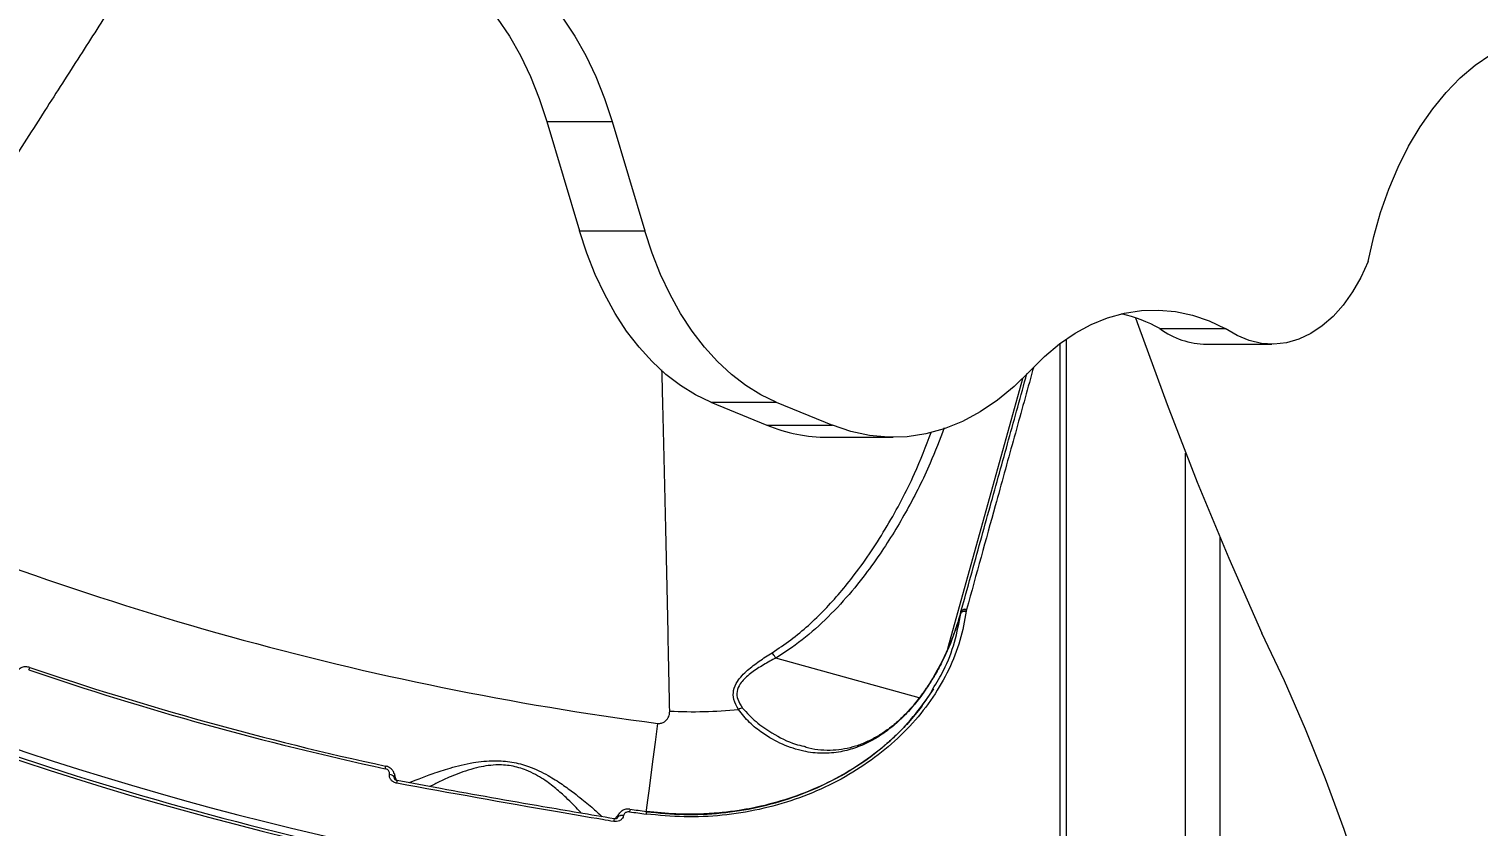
# Model space of a CAD drawing. Header units: millimetres. Extents: x -10374 to 11119, y -8221 to 9433.
# Drawn here: x -431.1 to -176.7, y -2034.2 to -1894.3 of the extents above; entities that cross this region are included whole.
import ezdxf

# ---------------------------------------------------------------- set-up
doc = ezdxf.new("R2010")
doc.units = ezdxf.units.MM
for name, color, linetype in [('DIKOM_ОБЪЕКТ', 7, 'Continuous'), ('DIKOM_РАЗМЕР_ЗОНА', 7, 'Continuous'), ('DIKOM_РАЗМЕР_ОБЪЕКТА', 7, 'Continuous')]:
    doc.layers.add(name, color=color, linetype=linetype)
doc.styles.add('style1', font='arial.ttf', dxfattribs={"width": 0.8})
doc.dimstyles.new('1-50', dxfattribs={"dimtxt": 300, "dimasz": 200, "dimexe": 100, "dimexo": 0, "dimgap": 100, "dimtad": 0, "dimdec": 0, "dimtxsty": 'style1', "dimcen": 0, "dimclrd": 7, "dimclre": 7, "dimadec": 1, "dimazin": 2, "dimtfac": 1, "dimtdec": 0, "dimtmove": 1, "dimatfit": 3, "dimfxl": 0, "dimlwd": 25, "dimlwe": 18, "dimarcsym": 0})

# ---------------------------------------------------------------- blocks, each defined once
blk = doc.blocks.new('*D16')
at = {"layer": 'Defpoints', "color": 0, "transparency": 16777216}
for p in [(-9045.1, 5161.67), (3694.49, 5161.67), (1813.16, -6719.94)]:
    blk.add_point(p, dxfattribs=at)
at = {"layer": 'DIKOM_РАЗМЕР_ОБЪЕКТА', "color": 7, "lineweight": 18, "transparency": 16777216}
for p, q in [((3694.49, 5161.67), (-9145.1, 5161.67)), ((1813.16, -6719.94), (-9145.1, -6719.94))]:
    blk.add_line(p, q, dxfattribs=at)
at = {"layer": 'DIKOM_РАЗМЕР_ОБЪЕКТА', "color": 7, "lineweight": 25, "transparency": 16777216}
for p, q in [((-9045.1, 4961.67), (-9045.1, -0.45)), ((-9045.1, -6519.94), (-9045.1, -1080.23))]:
    blk.add_line(p, q, dxfattribs=at)
at = {"layer": 'DIKOM_РАЗМЕР_ОБЪЕКТА', "color": 7, "transparency": 16777216}
for points in [[(-9078.43, 4961.67), (-9011.76, 4961.67), (-9045.1, 5161.67)], [(-9078.43, -6519.94), (-9011.76, -6519.94), (-9045.1, -6719.94)]]:
    blk.add_solid(points, dxfattribs=at)
at = {"layer": 'DIKOM_РАЗМЕР_ОБЪЕКТА', "color": 0, "transparency": 16777216, "insert": (-9045.1, -540.34), "char_height": 300, "attachment_point": 5, "rotation": 90, "style": 'style1'}
blk.add_mtext('11900', dxfattribs=at)
blk = doc.blocks.new('*D15')
at = {"layer": 'Defpoints', "color": 0, "transparency": 16777216}
for p in [(-5227.87, 8308.78), (9119.43, -1150.4), (-5227.87, -1991.82)]:
    blk.add_point(p, dxfattribs=at)
at = {"layer": 'DIKOM_РАЗМЕР_ОБЪЕКТА', "color": 7, "lineweight": 18, "transparency": 16777216}
for p, q in [((-5227.87, -1991.82), (-5227.87, 8408.78)), ((9119.43, -1150.4), (9119.43, 8408.78))]:
    blk.add_line(p, q, dxfattribs=at)
at = {"layer": 'DIKOM_РАЗМЕР_ОБЪЕКТА', "color": 7, "lineweight": 25, "transparency": 16777216}
for p, q in [((-5027.87, 8308.78), (187.44, 8308.78)), ((8919.43, 8308.78), (1267.22, 8308.78))]:
    blk.add_line(p, q, dxfattribs=at)
at = {"layer": 'DIKOM_РАЗМЕР_ОБЪЕКТА', "color": 7, "transparency": 16777216}
for points in [[(-5027.87, 8342.11), (-5027.87, 8275.44), (-5227.87, 8308.78)], [(8919.43, 8342.11), (8919.43, 8275.44), (9119.43, 8308.78)]]:
    blk.add_solid(points, dxfattribs=at)
at = {"layer": 'DIKOM_РАЗМЕР_ОБЪЕКТА', "color": 0, "transparency": 16777216, "insert": (727.33, 8308.78), "char_height": 300, "attachment_point": 5, "style": 'style1'}
blk.add_mtext('14350', dxfattribs=at)
blk = doc.blocks.new('*D14')
at = {"layer": 'Defpoints', "color": 0, "transparency": 16777216}
for p in [(-7515.85, 9236.32), (11119.43, -1423.4), (-7515.85, -2401.58)]:
    blk.add_point(p, dxfattribs=at)
at = {"layer": 'DIKOM_РАЗМЕР_ЗОНА', "color": 7, "lineweight": 18, "transparency": 16777216}
for p, q in [((-7515.85, -2401.58), (-7515.85, 9336.32)), ((11119.43, -1423.4), (11119.43, 9336.32))]:
    blk.add_line(p, q, dxfattribs=at)
at = {"layer": 'DIKOM_РАЗМЕР_ЗОНА', "color": 7, "lineweight": 25, "transparency": 16777216}
for p, q in [((-7315.85, 9236.32), (77.56, 9236.32)), ((10919.43, 9236.32), (1157.34, 9236.32))]:
    blk.add_line(p, q, dxfattribs=at)
at = {"layer": 'DIKOM_РАЗМЕР_ЗОНА', "color": 7, "transparency": 16777216}
for points in [[(-7315.85, 9269.65), (-7315.85, 9202.98), (-7515.85, 9236.32)], [(10919.43, 9269.65), (10919.43, 9202.98), (11119.43, 9236.32)]]:
    blk.add_solid(points, dxfattribs=at)
at = {"layer": 'DIKOM_РАЗМЕР_ЗОНА', "color": 0, "transparency": 16777216, "insert": (617.45, 9236.32), "char_height": 300, "attachment_point": 5, "style": 'style1'}
blk.add_mtext('18650', dxfattribs=at)
blk = doc.blocks.new('*D13')
at = {"layer": 'Defpoints', "color": 0, "transparency": 16777216}
for p in [(-10176.97, 7112.81), (3082.33, 7112.81), (2015.48, -8221.4)]:
    blk.add_point(p, dxfattribs=at)
at = {"layer": 'DIKOM_РАЗМЕР_ЗОНА', "color": 7, "lineweight": 18, "transparency": 16777216}
for p, q in [((3082.33, 7112.81), (-10276.97, 7112.81)), ((2015.48, -8221.4), (-10276.97, -8221.4))]:
    blk.add_line(p, q, dxfattribs=at)
at = {"layer": 'DIKOM_РАЗМЕР_ЗОНА', "color": 7, "lineweight": 25, "transparency": 16777216}
for p, q in [((-10176.97, 6912.81), (-10176.97, -14.41)), ((-10176.97, -8021.4), (-10176.97, -1094.19))]:
    blk.add_line(p, q, dxfattribs=at)
at = {"layer": 'DIKOM_РАЗМЕР_ЗОНА', "color": 7, "transparency": 16777216}
for points in [[(-10210.3, 6912.81), (-10143.64, 6912.81), (-10176.97, 7112.81)], [(-10210.3, -8021.4), (-10143.64, -8021.4), (-10176.97, -8221.4)]]:
    blk.add_solid(points, dxfattribs=at)
at = {"layer": 'DIKOM_РАЗМЕР_ЗОНА', "color": 0, "transparency": 16777216, "insert": (-10176.97, -554.3), "char_height": 300, "attachment_point": 5, "rotation": 90, "style": 'style1'}
blk.add_mtext('15300', dxfattribs=at)

msp = doc.modelspace()

# ---------------------------------------------------------------- linework, layer by layer
at = {"layer": 'DIKOM_ОБЪЕКТ', "color": 7, "linetype": 'Continuous', "lineweight": 15}
for p, q in [((-340.22, -1910.49), (-328.73, -1910.49)), ((-340.22, -1910.49), (-334.5, -1929.69)), ((-328.73, -1910.49), (-323.01, -1929.69)), ((-334.5, -1929.69), (-323.01, -1929.69)), ((-249.06, -1948.71), (-249.06, -2609.64)), ((-232.58, -1946.86), (-221.09, -1946.86)), ((-224.39, -1949.61), (-212.9, -1949.61)), ((-269.82, -2003.02), (-256.67, -1955.62)), ((-311.44, -1959.76), (-299.95, -1959.76)), ((-311.44, -1959.76), (-301.57, -1963.81)), ((-299.95, -1959.76), (-290.08, -1963.81)), ((-301.57, -1963.81), (-290.08, -1963.81)), ((-290.88, -1965.95), (-279.39, -1965.95)), ((-228.06, -2524.03), (-228.06, -1968.71)), ((-222.06, -1983.47), (-222.06, -2496.22)), ((-267.55, -1996.83), (-267.51, -1996.56)), ((-267.51, -1996.56), (-267.5, -1996.55)), ((-266.53, -1996.2), (-266.58, -1996.48)), ((-266.51, -1996.17), (-266.53, -1996.2)), ((-274.84, -2011.69), (-300.01, -2004.71)), ((-273.8, -2010.38), (-274.57, -2011.46)), ((-272.32, -2010.1), (-273.34, -2011.58)), ((-295.08, -2020.18), (-294.95, -2020.21)), ((-367.83, -2025.16), (-367.83, -2025.14)), ((-366.95, -2025.75), (-366.96, -2025.77)), ((-366.96, -2025.77), (-366.93, -2025.96)), ((-366.89, -2025.93), (-366.95, -2025.75)), ((-366.49, -2026.23), (-366.49, -2026.23)), ((-327.79, -2032.66), (-327.92, -2032.81)), ((-327.86, -2032.8), (-327.79, -2032.68)), ((-327.79, -2032.68), (-327.79, -2032.66)), ((-326.76, -2032.38), (-326.76, -2032.4)), ((-328.39, -2032.95), (-328.39, -2032.95))]:
    msp.add_line(p, q, dxfattribs=at)
at = {"layer": 'DIKOM_ОБЪЕКТ', "color": 7, "linetype": 'Continuous', "lineweight": 15, "flags": 128}
for points in [[(-356.14, -1884.68), (-353.59, -1886.93), (-351.18, -1889.5), (-348.91, -1892.36), (-346.79, -1895.52), (-344.86, -1898.93), (-343.11, -1902.58), (-341.56, -1906.44), (-340.22, -1910.49)], [(-344.65, -1884.68), (-342.1, -1886.93), (-339.69, -1889.5), (-337.41, -1892.36), (-335.3, -1895.52), (-333.37, -1898.93), (-331.62, -1902.58), (-330.07, -1906.44), (-328.73, -1910.49)], [(-196.02, -1935.09), (-195.03, -1930.7), (-193.82, -1926.46), (-192.39, -1922.38), (-190.74, -1918.49), (-188.9, -1914.83), (-186.88, -1911.41), (-184.68, -1908.26), (-182.33, -1905.4), (-179.83, -1902.84), (-177.21, -1900.61), (-174.48, -1898.72), (-171.67, -1897.18), (-168.78, -1896)], [(-311.44, -1959.76), (-314.14, -1958.47), (-316.77, -1956.85), (-319.3, -1954.9), (-321.73, -1952.65), (-324.03, -1950.11), (-326.2, -1947.29), (-328.21, -1944.2), (-330.06, -1940.88), (-331.73, -1937.34), (-333.21, -1933.6), (-334.5, -1929.69)], [(-299.95, -1959.76), (-302.65, -1958.47), (-305.28, -1956.85), (-307.81, -1954.9), (-310.24, -1952.65), (-312.54, -1950.11), (-314.7, -1947.29), (-316.72, -1944.2), (-318.57, -1940.88), (-320.24, -1937.34), (-321.72, -1933.6), (-323.01, -1929.69)], [(-196.02, -1935.09), (-197.29, -1937.88), (-198.75, -1940.43), (-200.38, -1942.72), (-202.16, -1944.72), (-204.07, -1946.4), (-206.09, -1947.74), (-208.2, -1948.73), (-210.36, -1949.35), (-212.55, -1949.6), (-214.74, -1949.47), (-216.92, -1948.97), (-219.04, -1948.1), (-221.09, -1946.86)], [(-255.37, -1954.27), (-252.85, -1951.76), (-250.22, -1949.55), (-247.48, -1947.68), (-244.65, -1946.15), (-241.75, -1944.97), (-238.8, -1944.15), (-235.83, -1943.69), (-232.83, -1943.6), (-229.84, -1943.87), (-226.88, -1944.51), (-223.95, -1945.51), (-221.09, -1946.86)], [(-236.86, -1944.98), (-236.36, -1946.41), (-231.33, -1960.21), (-226.03, -1973.8), (-220.48, -1987.19), (-214.67, -2000.35)], [(-255.37, -1954.27), (-258.16, -1957.03), (-261.08, -1959.45), (-264.11, -1961.49), (-267.23, -1963.17), (-270.43, -1964.46), (-273.69, -1965.35), (-276.98, -1965.84), (-280.28, -1965.94), (-283.58, -1965.63), (-286.85, -1964.92), (-290.08, -1963.81)], [(-267.5, -1996.55), (-267.47, -1996.46), (-267.39, -1996.37), (-267.29, -1996.29), (-267.17, -1996.24), (-267.03, -1996.2), (-266.87, -1996.18), (-266.7, -1996.18), (-266.53, -1996.2)], [(-180.23, -2180.72), (-179.79, -2170.71), (-179.6, -2160.68), (-179.68, -2150.66), (-180.01, -2140.64), (-180.59, -2130.65), (-181.43, -2120.69), (-182.53, -2110.78), (-183.88, -2100.94), (-185.48, -2091.17), (-187.32, -2081.48), (-189.42, -2071.9), (-191.76, -2062.44), (-194.34, -2053.09), (-197.16, -2043.89), (-200.21, -2034.84), (-203.49, -2025.94), (-207, -2017.22), (-210.72, -2008.69), (-214.67, -2000.35)], [(-273.79, -2010.3), (-273.79, -2010.3), (-273.8, -2010.38)], [(-322.73, -2031.63), (-322.7, -2031.4), (-322.48, -2029.68), (-322.2, -2027.6), (-321.89, -2025.2), (-321.53, -2022.48), (-321.13, -2019.47), (-320.7, -2016.19)]]:
    msp.add_lwpolyline(points, dxfattribs=at)
at = {"layer": 'DIKOM_ОБЪЕКТ', "color": 7, "linetype": 'Continuous', "lineweight": 15}
for centre, radius, start, end in [((-245.71, -1970.88), 27.37, 61.3283, 76.4887), ((-224.19, -1935.41), 14.2, 233.7782, 269.2027), ((-290.8, -1937.84), 28.11, 247.4814, 269.8464), ((-249.06, -1471.64), 579.13, 239.09885, 269.90115), ((-249.06, -1471.64), 580.87, 239.09855, 269.90145), ((-249.06, -1471.64), 580.37, 239.09855, 254.5), ((-249.06, -1471.64), 549.25, 246.4952, 262.5048), ((-266.79, -1996.93), 0.815, 70.1689, 150.3888), ((-501.96, -1982.46), 74.88, 341.0364, 341.3922), ((-249.06, -1471.64), 565.29, 251.2097, 257.7903), ((-249.06, -1471.64), 564.82, 251.2097, 257.7903), ((-314.4, -1935.36), 78.77, 266.9119, 275.6987), ((-305.36, -2016.14), 2.7, 100.3671, 116.9229), ((-487.54, -1998.19), 121.73, 347.6932, 347.9121), ((-367.88, -2026.15), 1.01, 23.0544, 86.95), ((-367.89, -2026.17), 1.01, 23.0616, 86.9481), ((-371.93, -2025.61), 5.48, 348.6052, 353.5199), ((-249.06, -1471.64), 580.37, 254.5, 269.90145), ((-327.05, -2033.34), 1.01, 73.0371, 136.9671), ((-327.05, -2033.37), 1.01, 73.0233, 136.9748), ((-151.88, -2055.22), 175.38, 172.144, 172.2959), ((-249.06, -1471.64), 565.29, 262.2097, 262.5048), ((-249.06, -1471.64), 564.82, 262.2097, 262.5048), ((-323.34, -2034.17), 5.19, 166.4036, 171.5897)]:
    msp.add_arc(centre, radius, start, end, dxfattribs=at)
for points, knots in [([(-392.28, -1852.72), (-392.3, -1852.75), (-392.34, -1852.82), (-393.27, -1854.23), (-394.91, -1856.75), (-397.26, -1860.34), (-400.21, -1864.89), (-403.72, -1870.29), (-407.86, -1876.68), (-412.64, -1884.09), (-418.06, -1892.51), (-423.95, -1901.69), (-430.27, -1911.58), (-436.96, -1922.08), (-444.16, -1933.42), (-451.88, -1945.61), (-460.07, -1958.57), (-465.86, -1967.78), (-468.75, -1972.38)], [0, 0, 0, 0, 0.051487, 0.116812, 0.183076, 0.249339, 0.311575, 0.37386, 0.436097, 0.500147, 0.564249, 0.6283, 0.689411, 0.750565, 0.811676, 0.874435, 0.937241, 1, 1, 1, 1]), ([(-250.06, -2050.77), (-250.06, -2046.83), (-250.06, -2036.23), (-250.06, -2019.5), (-250.06, -2000.84), (-250.06, -1982.83), (-250.06, -1965.57), (-250.06, -1954.81), (-250.06, -1949.47)], [0, 0, 0, 0, 0.104845, 0.282451, 0.460194, 0.6378, 0.820565, 1, 1, 1, 1]), ([(-254.79, -1953.74), (-254.96, -1954.37), (-256.12, -1958.55), (-258.33, -1966.55), (-262.02, -1979.91), (-264.82, -1990.03), (-266.51, -1996.17)], [0, 0, 0, 0, 0.047981, 0.316904, 0.585828, 1, 1, 1, 1]), ([(-318.64, -2014.01), (-318.74, -2009.1), (-318.94, -1999.27), (-319.25, -1985.27), (-319.56, -1971.91), (-319.81, -1961.46), (-319.96, -1955.82), (-320, -1954.11)], [0, 0, 0, 0, 0.22435, 0.448699, 0.675282, 0.901864, 1, 1, 1, 1]), ([(-267.5, -1996.53), (-266.35, -1992.39), (-264.05, -1984.1), (-260.74, -1972.17), (-258.02, -1962.36), (-256.46, -1956.72), (-255.92, -1954.77)], [0, 0, 0, 0, 0.282942, 0.565885, 0.850486, 1, 1, 1, 1]), ([(-300.66, -2003.77), (-299.56, -2003.04), (-296.23, -2000.82), (-291.3, -1996.29), (-285.61, -1989.59), (-280.32, -1981.6), (-275.86, -1973.17), (-273.66, -1967.52), (-272.71, -1965.09)], [0, 0, 0, 0, 0.081394, 0.245968, 0.410799, 0.624113, 0.838188, 1, 1, 1, 1]), ([(-270.44, -1964.3), (-271.24, -1966.38), (-273.12, -1971.3), (-276.86, -1978.71), (-280.9, -1985.36), (-284.88, -1990.86), (-288.61, -1995.31), (-292.98, -1999.63), (-296.85, -2002.72), (-299.3, -2004.26), (-300.01, -2004.71)], [0, 0, 0, 0, 0.131358, 0.310385, 0.488786, 0.589677, 0.709986, 0.830485, 0.950512, 1, 1, 1, 1]), ([(-266.58, -1996.48), (-266.89, -1998.21), (-267.51, -2001.67), (-269.53, -2006.75), (-272.31, -2011.62), (-275.88, -2016.19), (-280.17, -2020.36), (-285.1, -2024.04), (-290.59, -2027.15), (-296.55, -2029.62), (-302.86, -2031.4), (-309.41, -2032.43), (-316.1, -2032.75), (-320.56, -2032.31), (-322.79, -2032.1)], [0, 0, 0, 0, 0.083618, 0.167165, 0.250416, 0.333852, 0.417303, 0.500489, 0.583739, 0.667138, 0.750459, 0.833399, 0.916629, 1, 1, 1, 1]), ([(-267.53, -1996.59), (-267.56, -1996.7), (-267.77, -1997.48), (-268.35, -1999.36), (-269.38, -2002.15), (-270.72, -2005.12), (-272.1, -2007.67), (-273.13, -2009.36), (-273.7, -2010.15), (-273.8, -2010.29)], [0, 0, 0, 0, 0.023605, 0.15945, 0.39049, 0.610749, 0.803217, 0.965145, 1, 1, 1, 1]), ([(-267.55, -1996.83), (-267.89, -1997.94), (-268.78, -2000.86), (-270.38, -2004.57), (-272.2, -2007.96), (-273.26, -2009.57), (-273.8, -2010.38)], [0, 0, 0, 0, 0.231934, 0.611507, 0.805861, 1, 1, 1, 1]), ([(-272.43, -2010.09), (-271.78, -2009.03), (-270.17, -2006.39), (-268.48, -2001.92), (-267.86, -1998.53), (-267.55, -1996.83)], [0, 0, 0, 0, 0.252148, 0.625608, 1, 1, 1, 1]), ([(-267.55, -1996.83), (-267.51, -1996.77), (-267.42, -1996.66), (-267.18, -1996.54), (-266.9, -1996.47), (-266.69, -1996.47), (-266.58, -1996.48)], [0, 0, 0, 0, 0.243578, 0.500011, 0.756641, 1, 1, 1, 1]), ([(-267.5, -1996.53), (-267.5, -1996.53), (-267.5, -1996.54), (-267.5, -1996.54), (-267.5, -1996.55)], [0, 0, 0, 0, 0.713585, 1, 1, 1, 1]), ([(-306.58, -2013.74), (-306.9, -2013.17), (-307.48, -2012.12), (-307.54, -2010.38), (-306.74, -2008.58), (-305.08, -2006.86), (-302.94, -2005.23), (-301.43, -2004.26), (-300.66, -2003.77)], [0, 0, 0, 0, 0.167269, 0.304324, 0.441672, 0.637033, 0.816733, 1, 1, 1, 1]), ([(-300.02, -2004.71), (-300.02, -2004.71), (-300.19, -2004.8), (-301.1, -2005.29), (-302.73, -2006.2), (-304.74, -2007.57), (-306.27, -2009.03), (-306.94, -2010.58), (-306.78, -2012.11), (-306.18, -2013), (-305.84, -2013.49)], [0, 0, 0, 0, 0.000273, 0.041427, 0.2243, 0.406578, 0.584982, 0.712484, 0.840456, 1, 1, 1, 1]), ([(-300.02, -2004.71), (-300.13, -2004.53), (-300.34, -2004.21), (-300.55, -2003.92), (-300.65, -2003.79), (-300.66, -2003.77)], [0, 0, 0, 0, 0.499543, 0.915515, 1, 1, 1, 1]), ([(-300.01, -2004.71), (-300.01, -2004.71), (-300.02, -2004.71), (-300.02, -2004.71), (-300.02, -2004.71), (-300.02, -2004.71)], [0, 0, 0, 0, 0.449324, 0.832641, 1, 1, 1, 1]), ([(-430.99, -2006.37), (-431.23, -2006.31), (-431.69, -2006.19), (-432.4, -2006.32), (-432.76, -2006.58), (-432.94, -2006.71)], [0, 0, 0, 0, 0.345087, 0.683722, 1, 1, 1, 1]), ([(-273.34, -2011.58), (-273.78, -2012.25), (-274.87, -2013.89), (-276.84, -2016.2), (-278.97, -2018.38), (-280.92, -2020.12), (-283.67, -2022.32), (-287.54, -2024.92), (-292.8, -2027.6), (-298.33, -2029.68), (-302.95, -2030.86), (-306.66, -2031.52), (-309.66, -2031.9), (-313.37, -2032.15), (-317.82, -2032.16), (-321.02, -2031.83), (-322.74, -2031.65)], [0, 0, 0, 0, 0.048562, 0.120556, 0.178515, 0.224383, 0.267971, 0.374673, 0.478756, 0.582325, 0.683607, 0.724386, 0.775287, 0.838005, 0.912992, 1, 1, 1, 1]), ([(-322.74, -2031.69), (-320.55, -2031.91), (-316.17, -2032.34), (-309.6, -2032.02), (-303.17, -2031.02), (-296.98, -2029.28), (-291.13, -2026.86), (-285.74, -2023.82), (-280.91, -2020.22), (-276.66, -2016.16), (-274.43, -2013.15), (-273.32, -2011.63)], [0, 0, 0, 0, 0.111526, 0.222388, 0.333275, 0.444801, 0.555468, 0.666944, 0.777984, 0.888835, 1, 1, 1, 1]), ([(-274.57, -2011.46), (-275.19, -2012.26), (-276.45, -2013.87), (-278.55, -2015.95), (-280.76, -2017.75), (-283.2, -2019.29), (-285.83, -2020.48), (-288.78, -2021.28), (-291.9, -2021.54), (-295.33, -2021.14), (-298.87, -2019.99), (-302.03, -2018.18), (-304.71, -2016.1), (-305.96, -2014.53), (-306.58, -2013.74)], [0, 0, 0, 0, 0.064643, 0.129335, 0.196356, 0.263414, 0.343033, 0.422694, 0.518013, 0.613383, 0.726677, 0.839983, 0.920082, 1, 1, 1, 1]), ([(-274.58, -2011.36), (-274.98, -2011.89), (-275.84, -2013.03), (-277.26, -2014.59), (-278.83, -2016.07), (-280.49, -2017.38), (-282.25, -2018.54), (-284.1, -2019.49), (-286.02, -2020.23), (-287.98, -2020.72), (-290.01, -2020.96), (-292.11, -2020.9), (-293.82, -2020.67), (-294.8, -2020.35), (-295.09, -2020.26)], [0, 0, 0, 0, 0.066117, 0.141664, 0.217034, 0.296058, 0.379127, 0.466043, 0.556659, 0.650325, 0.747165, 0.85034, 0.957265, 1, 1, 1, 1]), ([(-273.8, -2010.29), (-273.96, -2010.53), (-274.21, -2010.9), (-274.48, -2011.25), (-274.58, -2011.36)], [0, 0, 0, 0, 0.65621, 1, 1, 1, 1]), ([(-274.54, -2011.38), (-274.56, -2011.39), (-274.58, -2011.41), (-274.57, -2011.45), (-274.57, -2011.46)], [0, 0, 0, 0, 0.741423, 1, 1, 1, 1]), ([(-273.32, -2011.63), (-273.31, -2011.63), (-272.93, -2011.15), (-272.68, -2010.62), (-272.43, -2010.09)], [0, 0, 0, 0, 0.014215, 1, 1, 1, 1]), ([(-320.7, -2016.19), (-320.6, -2016.2), (-320.39, -2016.21), (-319.99, -2016.12), (-319.56, -2015.91), (-319.05, -2015.45), (-318.78, -2014.95), (-318.66, -2014.42), (-318.65, -2014.17), (-318.64, -2014.01)], [0, 0, 0, 0, 0.076806, 0.160558, 0.317441, 0.466148, 0.762512, 0.842834, 1, 1, 1, 1]), ([(-305.84, -2013.49), (-305.08, -2014.32), (-303.54, -2016.01), (-300.34, -2018.13), (-297.52, -2019.65), (-295.57, -2020.07), (-295.08, -2020.18)], [0, 0, 0, 0, 0.254452, 0.515038, 0.877783, 1, 1, 1, 1]), ([(-367.83, -2025.14), (-367.83, -2025.12), (-367.81, -2025.02), (-367.82, -2024.81), (-367.93, -2024.58), (-368.11, -2024.37), (-368.33, -2024.22), (-368.52, -2024.16), (-368.61, -2024.14)], [0, 0, 0, 0, 0.034026, 0.252265, 0.470592, 0.597956, 0.81916, 1, 1, 1, 1]), ([(-367.01, -2025.06), (-367.07, -2024.88), (-367.21, -2024.48), (-367.69, -2024.02), (-368.16, -2023.75), (-368.45, -2023.71), (-368.51, -2023.7)], [0, 0, 0, 0, 0.273003, 0.590858, 0.916588, 1, 1, 1, 1]), ([(-367, -2025.06), (-366.99, -2025.06), (-366.9, -2025.25), (-366.92, -2025.5), (-366.95, -2025.72), (-366.95, -2025.75)], [0, 0, 0, 0, 0.034332, 0.870398, 1, 1, 1, 1]), ([(-366.59, -2026.2), (-366.65, -2026.06), (-366.78, -2025.74), (-366.91, -2025.25), (-366.99, -2024.99)], [0, 0, 0, 0, 0.457267, 1, 1, 1, 1]), ([(-364.41, -2026.6), (-364.4, -2026.59), (-364.04, -2026.43), (-362.65, -2025.9), (-360.31, -2025.02), (-357.71, -2024.17), (-355.28, -2023.5), (-353.3, -2023.09), (-351.33, -2022.81), (-349.08, -2022.69), (-346.34, -2022.89), (-343.69, -2023.61), (-341.61, -2024.48), (-339.59, -2025.54), (-337.48, -2026.88), (-335.06, -2028.67), (-332.8, -2030.51), (-331.23, -2031.88), (-330.64, -2032.43), (-330.48, -2032.57)], [0, 0, 0, 0, 0.001654, 0.086541, 0.175637, 0.264696, 0.314116, 0.363487, 0.402158, 0.440758, 0.497898, 0.555166, 0.593684, 0.632277, 0.698834, 0.765523, 0.864441, 0.963338, 1, 1, 1, 1]), ([(-334.16, -2031.95), (-334.3, -2031.8), (-334.97, -2031.03), (-336.48, -2029.52), (-338.58, -2027.63), (-340.42, -2026.23), (-342.21, -2025.14), (-344.05, -2024.26), (-346.45, -2023.55), (-348.93, -2023.42), (-350.95, -2023.64), (-352.74, -2024.01), (-354.53, -2024.54), (-356.74, -2025.36), (-358.92, -2026.33), (-360.19, -2026.99), (-360.74, -2027.28)], [0, 0, 0, 0, 0.033546, 0.164828, 0.249734, 0.336291, 0.383729, 0.432334, 0.501789, 0.571141, 0.618634, 0.667512, 0.730455, 0.794309, 0.909527, 1, 1, 1, 1]), ([(-366.56, -2026.69), (-366.73, -2026.65), (-367.07, -2026.56), (-367.48, -2026.25), (-367.76, -2025.87), (-367.87, -2025.48), (-367.84, -2025.25), (-367.83, -2025.16)], [0, 0, 0, 0, 0.218302, 0.436792, 0.653076, 0.865753, 1, 1, 1, 1]), ([(-366.96, -2025.77), (-366.96, -2025.8), (-366.97, -2025.84), (-366.96, -2025.88), (-366.95, -2025.89)], [0, 0, 0, 0, 0.732914, 1, 1, 1, 1]), ([(-366.49, -2026.23), (-366.51, -2026.22), (-366.58, -2026.21), (-366.71, -2026.16), (-366.84, -2026.07), (-366.93, -2025.98), (-366.96, -2025.91), (-366.96, -2025.9), (-366.96, -2025.89)], [0, 0, 0, 0, 0.048827, 0.250096, 0.446373, 0.652431, 0.878738, 1, 1, 1, 1]), ([(-328.48, -2033.41), (-329.13, -2033.3), (-332.42, -2032.75), (-345.13, -2030.59), (-357.16, -2028.4), (-366.56, -2026.69)], [0, 0, 0, 0, 0.05172, 0.25856, 1, 1, 1, 1]), ([(-328.38, -2032.93), (-332.57, -2032.23), (-342.75, -2030.53), (-355.45, -2028.28), (-363.96, -2026.68), (-366.49, -2026.21)], [0, 0, 0, 0, 0.328866, 0.80032, 1, 1, 1, 1]), ([(-326.76, -2032.4), (-326.78, -2032.49), (-326.84, -2032.72), (-327.07, -2033.04), (-327.47, -2033.31), (-327.96, -2033.45), (-328.3, -2033.42), (-328.48, -2033.41)], [0, 0, 0, 0, 0.134234, 0.347048, 0.5633, 0.78181, 1, 1, 1, 1]), ([(-327.49, -2031.95), (-327.64, -2032.16), (-327.94, -2032.58), (-328.17, -2032.83), (-328.29, -2032.95)], [0, 0, 0, 0, 0.496254, 1, 1, 1, 1]), ([(-327.84, -2032.8), (-327.83, -2032.79), (-327.8, -2032.75), (-327.8, -2032.71), (-327.79, -2032.68)], [0, 0, 0, 0, 0.297207, 1, 1, 1, 1]), ([(-327.79, -2032.66), (-327.74, -2032.47), (-327.68, -2032.22), (-327.5, -2032.03), (-327.45, -2031.98)], [0, 0, 0, 0, 0.721975, 1, 1, 1, 1]), ([(-325.62, -2031.26), (-325.86, -2031.25), (-326.34, -2031.22), (-327.01, -2031.48), (-327.32, -2031.81), (-327.47, -2031.96)], [0, 0, 0, 0, 0.345013, 0.683662, 1, 1, 1, 1]), ([(-325.68, -2031.71), (-325.68, -2031.71), (-325.79, -2031.69), (-326.02, -2031.7), (-326.28, -2031.78), (-326.51, -2031.92), (-326.68, -2032.12), (-326.73, -2032.29), (-326.76, -2032.38)], [0, 0, 0, 0, 0.004457, 0.219918, 0.4357, 0.568326, 0.79388, 1, 1, 1, 1]), ([(-322.74, -2031.69), (-322.74, -2031.67), (-322.73, -2031.61), (-322.74, -2031.67), (-322.76, -2031.83), (-322.78, -2032.01), (-322.79, -2032.1)], [0, 0, 0, 0, 0.250006, 0.500008, 0.750015, 1, 1, 1, 1]), ([(-327.84, -2032.8), (-327.84, -2032.8), (-327.84, -2032.81), (-327.91, -2032.87), (-328.03, -2032.93), (-328.2, -2032.96), (-328.32, -2032.96), (-328.38, -2032.95), (-328.38, -2032.95)], [0, 0, 0, 0, 0.149038, 0.395873, 0.591377, 0.793788, 0.997788, 1, 1, 1, 1])]:
    msp.add_open_spline(points, degree=3, knots=knots, dxfattribs=at)

# ---------------------------------------------------------------- dimensions: what is measured, and where the dimension line sits
at = {"layer": 'DIKOM_РАЗМЕР_ЗОНА'}
for base, p1, p2, angle, text, picture, middle in [((-7515.85, 9236.32), (11119.43, -1423.4), (-7515.85, -2401.58), 180, '18650', '*D14', (617.45, 9236.32)), ((-10176.97, 7112.81), (2015.48, -8221.4), (3082.33, 7112.81), 270, '15300', '*D13', (-10176.97, -554.3))]:
    dim = msp.add_linear_dim(base=base, p1=p1, p2=p2, angle=angle, text=text, dimstyle='1-50', override={"dimscale": 1, "dimtix": 0, "dimtofl": 1, "dimtmove": 1, "dimatfit": 3}, dxfattribs=at)
    dim.commit()
    dim.dimension.update_dxf_attribs({"geometry": picture, "text_midpoint": middle, "dimtype": 160})
at = {"layer": 'DIKOM_РАЗМЕР_ОБЪЕКТА'}
for base, p1, p2, angle, text, picture, middle in [((-5227.87, 8308.78), (9119.43, -1150.4), (-5227.87, -1991.82), 180, '14350', '*D15', (727.33, 8308.78)), ((-9045.1, 5161.67), (1813.16, -6719.94), (3694.49, 5161.67), 270, '11900', '*D16', (-9045.1, -540.34))]:
    dim = msp.add_linear_dim(base=base, p1=p1, p2=p2, angle=angle, text=text, dimstyle='1-50', override={"dimscale": 1, "dimtix": 0, "dimtofl": 1, "dimtmove": 1, "dimatfit": 3}, dxfattribs=at)
    dim.commit()
    dim.dimension.update_dxf_attribs({"geometry": picture, "text_midpoint": middle, "dimtype": 160})

doc.saveas('drawing.dxf')
